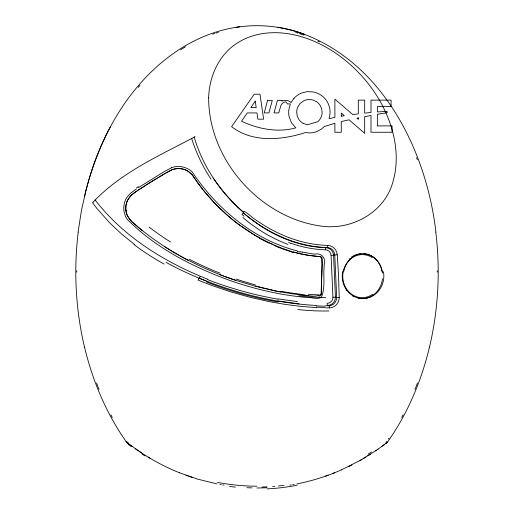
<?xml version="1.0" encoding="UTF-8"?>
<svg xmlns="http://www.w3.org/2000/svg" width="514" height="514" viewBox="0 0 514 514"><rect width="100%" height="100%" fill="white"/><g stroke="black" fill="none" stroke-linecap="round" stroke-linejoin="round"><path stroke-width="0.77" d="M300.613 294.856C307.263 294.689 315.198 298.191 321.115 294.336L322.175 258.606A2.024 1.953 84.4 0 0 320.299 256.627C311.336 255.805 302.02 254.578 293.218 251.905M78.096 232.084L81.443 210.399L86.268 188.998M342.889 272.06L342.992 271.508M429.447 347.175C421.339 381.035 407.602 413.783 387.395 442.239M416.083 386.567L417.432 383.039M414.959 389.368L415.813 387.273M127.241 201.064C130.627 192.962 139.75 189.846 146.246 184.924M243.244 212.61C243.482 212.147 243.816 211.749 244.137 211.344C248.133 213.188 252.74 218.36 257.161 220.802C277.849 235.149 302.386 244.773 327.739 245.396A2.005 0.533 -88.6 0 1 327.187 247.504A7.973 7.704 -89.7 0 1 334.768 254.989L336.676 297.484A8.012 7.716 -85.2 0 1 328.909 305.746L325.471 305.74M321.115 294.336L321.674 292.293L321.462 286.439L322.233 264.087L321.687 258.972L320.299 256.608A117.757 103.969 33.1 0 1 313.309 255.972L310.495 255.587M108.621 130.344C134.443 79.394 181.217 34.329 239.813 26.805M401.685 417.445L403.098 414.856M243.148 212.854L241.908 214.396L244.054 216.227M388.436 439.007L389.047 438.114M386.939 442.586L387.395 442.239M138.234 87.386L139.988 85.33M293.982 98.341L291.02 102.524A5.975 5.975 0 0 0 289.613 101.425A8.012 8.012 0 0 0 285.546 100.448A11.867 11.867 0 0 0 281.948 101.033L282.102 100.455L277.406 100.455L274.052 112.919L278.749 112.919L280.901 105.55A9.014 9.014 0 0 1 282.038 103.802L283.824 102.26L285.488 101.881A1.857 1.857 0 0 1 286.259 102.164L287.435 103.931L290.333 103.931L288.752 110.285A21.71 21.71 0 0 0 289.176 116.819L291.547 122.891L295.82 127.857C277.701 132.888 258.285 129.04 241.529 121.272L247.228 112.919L256.955 112.919L257.867 119.171L263.631 119.171L260 94.203L254.212 94.203L231.634 126.727C252.721 142.886 281.582 140.232 305.451 132.561L309.299 132.94A21.068 21.068 0 0 0 316.875 131.545L321.391 129.117L324.27 126.56L334.89 123.309L334.89 132.259L341.27 132.259L341.27 121.555L349.045 119.807L364.683 133.332L364.683 116.678L370.992 115.483L370.992 132.259L392.066 132.259L392.066 125.879L377.372 125.879L377.372 114.32L387.209 112.701L387.087 111.403L377.372 111.93L377.372 106.501L391.064 106.501L391.064 100.121L370.992 100.121L370.992 112.495L364.683 113.151L364.683 100.121L358.303 100.121L358.303 113.883L352.745 114.571L334.89 99.125L334.89 117.385L329.082 118.683L330.02 113.652A21.53 21.53 0 0 0 329.127 106.057C327.784 101.554 324.797 97.589 320.839 95.058A22.16 22.16 0 0 0 313.733 92.045L307.359 91.588L301.223 93.169A21.389 21.389 0 0 0 293.982 98.341M93.175 202.092C121.195 172.351 159.526 155.588 195.05 136.737M93.143 202.124L92.539 202.805L97.082 208.697L109.977 223.14L121.465 233.921L134.514 244.465M130.71 195.77L127.504 200.454A15.124 12.599 -75.8 0 0 125.808 207.001M131.263 195.204L137.932 190.366M386.734 442.747L386.753 442.734A1.266 1.246 17.2 0 0 387.106 442.586M386.265 443.107L382.3 446.081M384.138 444.719L382.981 445.58M381.632 446.57L382.352 446.043M381.69 446.531L375.631 450.804M126.617 442.233L127.254 441.777M199.085 278.228L198.018 280.072L211.299 285.296L230.272 291.74L250.53 297.42L268.083 301.384L284.621 304.32L300.793 306.395L316.457 307.603M377.263 449.686L378.047 449.133M376.409 450.27L360.012 460.525L341.238 469.95M138.51 189.974L140.277 188.799M140.887 188.387L150.563 182.213M138.362 187.668L162.405 172.736A109.655 65.008 -41.2 0 0 164.467 171.47L171.766 167.673M136.435 188.921L130.325 193.399L126.772 197.569A15.189 12.58 -75.8 0 0 125.043 201.07L124.349 203.441A19.294 15.979 -75.7 0 0 123.842 206.782L123.778 209.249A16.159 13.499 -75.3 0 0 124.041 211.601L125.455 216.195A25.102 21.376 -73.1 0 0 127.035 219.092C155.048 247.626 192.255 266.74 229.572 280.355C249.097 287.223 269.246 292.376 289.723 295.46C295.081 296.263 300.465 296.886 305.856 297.42C310.944 296.899 316.598 299.803 321.263 297.433C325.433 288.348 323.242 277.541 324.071 267.717A49.036 45.489 89.4 0 1 324.205 264.922C326.345 258.722 321.642 252.56 315.011 254.077A28.611 27.525 62.1 0 1 312.647 253.922L302.489 252.123M370.478 454.215L367.748 455.937M146.908 184.507L165.45 173.237M151.161 181.847L154.29 179.919M154.952 179.514L157.027 178.262M157.753 177.825L164.821 173.61M363.931 458.25L365.852 457.1M164.865 173.597L171.637 169.851L176.366 168.637M166.073 172.871L172.987 169.382A16.075 15.034 -63.8 0 1 175.274 168.785L179.123 168.521A21.273 20.059 -71.8 0 1 181.371 168.753A20.489 19.32 -72.2 0 1 187.751 171.085L191.953 174.631L196.984 181.705M360.038 460.512L361.984 459.394M341.277 469.931C327.058 476.234 312.133 480.918 296.88 483.925M332.744 473.478L334.678 472.719M325.568 476.144L328.189 475.199M292.729 484.689L294.13 484.432M289.902 485.152L291.316 484.933M335.436 297.195L333.573 255.188A8.018 7.684 82.6 0 0 326.011 247.703C301.223 247.054 277.297 237.545 257.09 223.519C252.702 220.48 248.474 217.216 244.407 213.766C242.3 211.967 244.368 213.734 245.474 214.64C268.43 233.555 297.131 246.733 327.187 247.504L326.011 247.703A2.005 0.546 -88.5 0 0 325.439 249.791A5.988 5.757 84.7 0 1 331.08 255.387L337.293 254.79L338.559 276.153L339.214 297.522L332.931 297.156A5.943 5.705 -81.2 0 1 327.142 303.311A2.005 0.559 89.7 0 0 327.669 305.457L328.909 305.746A2.005 0.553 89.7 0 1 329.429 307.899L325.934 307.892M316.136 305.457C275.973 303.228 236.337 293.507 199.201 278.177L205.427 280.695M307.372 295.511L308.496 295.608M306.897 295.46L292.498 293.841L276.802 291.194M299.097 303.915L277.952 300.966M297.477 301.641L278.093 298.885M222.665 484.927L224.078 485.152M281.113 292.003L275.767 290.988M219.87 484.432L221.264 484.689M276.031 291.04L272.208 290.262M274.508 290.738L275.266 290.885M273.024 290.429L273.763 290.583M217.069 483.912L197.794 479.17L179.412 472.764M272.304 290.281L254.334 285.957L235.476 280.258M297.465 250.96C253.582 239.781 217.024 208.935 192.146 171.882A17.193 16.262 -65.8 0 0 190.007 170.108L187.443 168.65A26.677 25.135 -74 0 0 184.41 167.442L182.791 166.992A21.382 20.149 -73.1 0 0 171.747 167.59M290.442 251.095L282.925 248.583A113.665 99.485 32.5 0 1 279.16 247.138M235.521 280.271L233.324 279.532M188.529 476.182L192.519 477.519M234.024 279.77L234.744 280.014M233.484 279.59L231.274 278.826M232.469 279.243L230.445 278.537M435.904 232.084C426.459 150.101 382.088 61.115 299.482 32.549A139.281 139.281 0 0 0 277.862 27.332A134.013 134.013 0 0 0 236.138 27.332M299.174 33.5L303.992 35.17M230.587 278.588L224.38 276.339M229.886 278.337L228.428 277.817M288.54 242.473L290.847 243.295M185.895 475.232L187.867 475.945M227.657 277.541L225.216 276.648M224.573 276.41L221.881 275.395M222.71 275.71L223.539 276.024M222.016 275.446L219.472 274.463M220.281 274.778L221.071 275.086M206.39 281.074L206.872 281.261M207.887 279.308C164.872 262.288 123.668 236.986 95.103 199.952M219.504 274.476L203.191 267.588L187.173 259.75M279.147 247.163L269.381 242.949M179.38 472.745C165.283 467.059 151.791 459.876 139.191 451.369M272.825 244.516L258.073 237.089M318.063 41.184L319.361 41.846M303.241 123.399L307.301 124.786L317.87 121.67L319.631 119.801L321.269 116.781A13.197 13.197 0 0 0 322.111 112.56L321.758 109.154L320.473 105.993A13.358 13.358 0 0 0 316.438 101.624L312.602 99.864L308.374 99.543A13.55 13.55 0 0 0 303.453 100.982L300.047 103.532L297.747 107.111A13.57 13.57 0 0 0 296.668 112.129L297.285 116.344L298.814 119.389A13.062 13.062 0 0 0 303.241 123.399M187.867 260.116L188.297 260.341M187.443 259.891L185.875 259.069M187.019 259.666L184.603 258.394M185.74 258.992L180.478 256.133M183.967 258.047L174.721 252.837M259.544 237.911L255.085 235.367M179.084 255.342L179.829 255.766M178.339 254.925L176.855 254.077M257.642 236.845L256.692 236.299M255.747 235.753L256.216 236.029M176.129 253.659L172.698 251.642M254.43 234.975L255.381 235.541M174.04 252.438L171.972 251.205M254.745 235.161L238.046 223.976M148.16 457.113L150.056 458.25M254.115 234.789L252.862 234.037M172.042 251.25L167.442 248.423M170.744 250.466L171.393 250.858M170.095 250.067L165.302 247.067M252.464 233.793L250.517 232.579M166.587 247.883L167.011 248.153M166.176 247.626L164.448 246.521M164.833 246.765L152.472 238.335L140.733 229.321M142.699 453.682L135.259 448.645M138.369 450.804L128.796 443.916M386.746 441.783L387.383 442.233M240.976 226.141L241.387 226.443M240.565 225.839L236.215 222.575M131.68 446.062L132.349 446.557M130.421 445.137L131.031 445.593M129.297 444.295L129.843 444.7M128.821 443.935L127.922 443.248M237.815 223.802L235.708 222.17M126.868 442.445L125.981 441.353M127.723 443.1L126.817 442.4M235.759 222.215L233.658 220.551M235.303 221.862L233.015 220.031M141.434 229.886L142.134 230.452M233.369 220.32L228.467 216.233M232.63 219.722L228.993 216.683M140.99 229.533L131.7 221.56L127.697 216.304M140.412 229.051L138.671 227.606M138.093 227.124L131.719 221.547M228.929 216.632L227.419 215.321M228.338 216.124L217.846 206.435M227.156 215.096L226.443 214.466M225.993 214.068L219.195 207.759M218.688 207.264L211.023 199.259L203.338 190.167M217.178 205.767L214.768 203.293M214.338 202.837L213.047 201.469M205.786 193.187L206.204 193.688M205.382 192.692L202.908 189.627M202.94 189.66L197.941 183.055M202.426 189.017L197.569 182.528M197.877 182.958L193.547 176.655M125.981 441.359C106.115 413.102 92.578 380.688 84.553 347.175M211.036 179.142C202.677 166.594 196.194 152.831 191.658 138.459M110.902 414.849L112.309 417.445M98.187 387.267L99.041 389.361M416.552 157.708L417.355 159.77M96.568 383.033L97.917 386.56M126.36 212.764L125.936 210.656M382.737 271.508L382.834 272.054M331.08 255.387L332.931 297.156M256.949 486.199A171.74 139.204 0.4 0 1 217.518 482.383M267.029 487.728A171.046 142.166 0 0 1 256.949 487.972M297.246 485.171A171.837 141.954 0 0 1 267.113 488.878M435.776 232.097A328.215 328.215 0 0 1 429.486 347.188M84.617 196.123A287.564 287.564 0 0 1 108.525 130.293M84.514 347.188A328.228 328.228 0 0 1 78.224 232.097M383.495 271.919A22.43 20.811 -88.5 0 1 362.993 298.538A22.43 20.811 -88.5 0 1 342.587 271.996M343.693 271.675A22.455 19.648 -88.6 0 1 363.025 253.749A22.455 19.648 -88.6 0 1 382.178 271.643M243.353 212.089A153.384 132.798 29.1 0 1 194.131 136.865M327.739 245.435A10.036 9.599 83.3 0 1 337.223 254.79M339.182 297.529A10.087 9.612 -79.5 0 1 329.429 307.873M199.336 278.28A223.667 135.002 13.9 0 1 166.061 262.352M325.015 306.158A184.725 125.339 15.2 0 1 316.149 305.849M164.011 264.048A199.959 115.823 15.1 0 1 134.103 244.651M302.483 252.149A100.526 91.312 36.5 0 1 299.983 251.603M299.906 252.098A117.873 106.591 35.9 0 1 297.375 251.487M138.414 186.614A114.102 47.07 -43.5 0 1 136.518 187.854M321.141 294.336A2.024 1.96 -80.2 0 1 319.046 296.186M126.45 212.725A19.037 16.152 -74.5 0 0 128.513 217.583A21.787 18.748 -71.8 0 0 131.738 221.508M127.671 216.33A19.378 16.525 -73.8 0 1 126.296 212.667L125.763 208.87A14.443 12.098 -75.6 0 1 125.904 205.786L126.226 204.199A16.506 13.743 -75.8 0 1 127.241 201.064M268.706 243A150.91 131.276 32.2 0 1 259.384 238.213M293.16 252.303A100.146 88.08 32.7 0 1 290.359 251.481M371.532 451.915A81.34 16.14 -25.4 0 1 368.197 454.055M351.955 464.977A148.822 80.904 -11.8 0 1 348.46 466.718M284.094 485.306A173.064 141.459 -0.2 0 1 278.415 485.974M274.855 486.315A173.064 141.459 -0.2 0 1 272.716 486.488M267.01 486.842A173.064 141.459 -0.2 0 1 262.018 487.028M252.027 487.889A168.065 139.48 0 0 1 246.983 487.702M235.406 487.137A174.33 143.445 0.1 0 1 229.662 486.456M144.974 455.963A93.291 24.325 22.8 0 1 142.205 454.196M131.025 446.441A49.749 3.861 31.2 0 1 128.333 444.392M128.204 442.933A1.773 1.703 67.8 0 1 126.804 442.522M386.798 442.856A2.647 2.641 0 0 1 385.744 442.959A2.936 2.885 12.8 0 0 386.579 442.824M387.151 442.515A1.33 1.291 -72.9 0 1 386.592 442.875M128.237 442.959A2.448 2.435 -26.4 0 1 127.414 442.901M127.427 442.869A1.336 1.317 -12.5 0 1 126.862 442.56M437.208 270.698A327.219 327.219 0 0 1 437.208 272.157M295.659 32.401A137.752 137.752 0 0 1 297.767 33.057M216.233 33.05A138.285 138.285 0 0 1 218.347 32.401M212.693 34.213A146.124 146.124 0 0 1 214.826 33.494M180.632 49.774A158.479 158.479 0 0 1 185.49 46.8M76.753 272.15A331.594 331.594 0 0 1 76.753 270.698M386.522 441.886A1.465 1.465 0 0 1 386.29 441.944M86.378 189.023A284.717 284.717 0 0 1 110.253 127.003M277.862 27.326A139.75 139.75 0 0 1 304.333 34.239M278.016 299.187A238.188 150.756 15.3 0 1 207.765 279.687M325.715 297.645A201.854 136.004 15.8 0 1 298.602 295.73M335.398 297.201A7.967 7.601 -78.6 0 1 327.669 305.432M329.056 310.97A199.978 149.735 18.9 0 1 297.882 309.544M277.978 301.969A234.699 154.226 15.5 0 1 206.41 281.916M200.306 276.243A2.223 0.347 -67.4 0 1 199.355 278.01M243.61 212.571A150.101 124.529 37.2 0 1 213.233 178.062M325.446 249.83A110.24 98.559 36.1 0 1 290.866 243.238M287.943 244.401A135.979 121.22 35.8 0 1 242.891 217.518M325.388 307.417A181.481 126.714 16 0 1 316.431 307.166M363.713 253.646A22.539 20.387 -88.6 0 1 382.455 273.075M382.493 278.672A22.539 20.387 -88.6 0 1 357.969 298.197M354.185 296.88A22.539 20.387 -88.6 0 1 352.797 296.154M346.359 290.339A22.539 20.387 -88.6 0 1 346.031 289.883M349.064 259.011A22.539 20.387 -88.6 0 1 349.469 258.632M351.615 256.961A22.539 20.387 -88.6 0 1 360.976 253.646M372.823 294.162A21.537 19.481 -88.6 0 1 347.637 290.461A21.537 19.481 -88.6 0 1 347.329 262.358A21.537 19.481 -88.6 0 1 372.425 257.72M310.488 255.683A125.281 110.516 33 0 1 293.481 252.072M292.672 252.168A136.069 119.736 32.8 0 1 274.02 245.474M250.543 232.534A153.198 131.16 32.1 0 1 241.837 226.7M212.757 200.916A163.805 132.927 33.7 0 1 206.345 193.598M176.373 168.727A20.065 18.992 -65.1 0 1 193.637 176.591M125.988 210.644A15.831 13.216 -75.8 0 1 125.853 207.001M170.526 241.991A189.203 105.306 21.4 0 1 149.137 227.104M220.108 273.185A221.405 146.554 17.3 0 1 189.203 259.229M255.175 284.814A230.657 155.671 17 0 1 235.977 279.031M272.24 289.973A226.976 156.346 17 0 1 255.304 285.919M300.568 294.181A211.023 149.188 17.3 0 1 281.756 291.432M318.821 294.869A187.192 138.6 18.5 0 1 308.361 294.246M208.652 97.795C208.53 159.43 259.371 217.159 320.209 225.961C351.146 230.844 384.8 212.687 393.017 181.506C400.669 154.945 393.846 126.335 380.842 102.62A136.467 118.181 30.5 0 0 367.266 82.426C348.1 58.757 321.359 39.97 291.065 34.226A85.305 73.875 30.5 0 0 274.72 32.678L270.197 32.819A74.691 64.687 30.5 0 0 231.763 47.031C216.869 59.38 209.166 78.719 208.652 97.795M267.543 100.455L264.222 112.919L268.918 112.919L272.272 100.455L267.543 100.455M255.246 101.155L250.858 107.619L256.19 107.619L255.246 101.155M358.303 117.931L356.947 118.201L358.303 119.376L358.303 117.931M341.649 116.125L341.27 116.183L341.27 113.08L344.303 115.701L341.649 116.125"/></g></svg>
